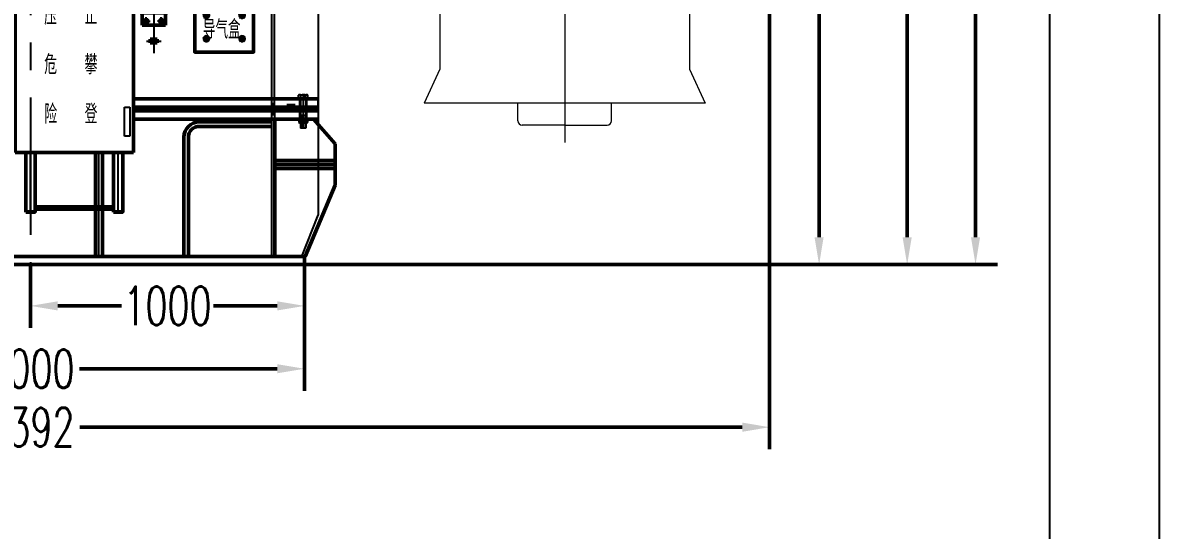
# Model space of a CAD drawing. Header units: millimetres. Extents: x -1000 to 22760, y -400 to 16400.
# Drawn here: x 18615 to 22760, y 7672 to 9522 of the extents above; entities that cross this region are included whole.
import ezdxf

# ---------------------------------------------------------------- set-up
doc = ezdxf.new("R2010")
doc.units = ezdxf.units.MM
doc.header["$LTSCALE"] = 400
for name, pattern in [('AM_ISO08W050', [18, 12, -1.5, 3, -1.5]), ('CENTER', [2, 1.25, -0.25, 0.25, -0.25]), ('DASHED', [0.75, 0.5, -0.25]), ('DASHED2', [0.375, 0.25, -0.125])]:
    doc.linetypes.add(name, pattern=pattern)
for name, color, linetype, lineweight in [('0粗实线层', 7, 'Continuous', 50), ('1虚线层', 5, 'DASHED', 25), ('2中心线层', 1, 'CENTER', 25), ('4细实线层', 2, 'Continuous', 25), ('5文字层', 6, 'Continuous', 25), ('6标注层', 3, 'Continuous', 25), ('AM_7', 4, 'AM_ISO08W050', 25), ('tablist', 3, 'Continuous', 25)]:
    doc.layers.add(name, color=color, linetype=linetype, lineweight=lineweight)
for name, color, linetype in [('1轮廓实线层', 7, 'Continuous'), ('2细线层', 4, 'Continuous'), ('3中心线层', 1, 'CENTER'), ('4虚线层', 6, 'DASHED'), ('5剖面线层', 2, 'Continuous'), ('图框层', 7, 'Continuous')]:
    doc.layers.add(name, color=color, linetype=linetype)
doc.styles.add('PC_TEXTSTYLE', font='txt.shx', dxfattribs={"width": 0.67, "bigfont": 'hztxt.shx'})
doc.styles.add('TH_GBDIM', font='txt.shx', dxfattribs={"width": 0.67, "bigfont": 'hztxt.shx'})
doc.dimstyles.new('TH_GBDIM', dxfattribs={"dimscale": 40, "dimtxt": 3.5, "dimasz": 2.5, "dimexe": 2, "dimexo": 0, "dimgap": 1.5, "dimtad": 0, "dimtoh": 1, "dimdec": 1, "dimdsep": 46, "dimtxsty": 'TH_GBDIM', "dimcen": 2.5, "dimclrd": 3, "dimclre": 3, "dimclrt": 6, "dimadec": 0, "dimazin": 2, "dimtfac": 0.714286, "dimtdec": 1, "dimtmove": 0, "dimatfit": 3, "dimfxl": 0, "dimtzin": 0, "dimlwd": -1, "dimlwe": -1, "dimarcsym": 0})
pattern_1 = [(135, (19988.164, 9256.5166), (2.245064, 2.245064), [])]
pattern_2 = [(225, (19988.164, 9158.631), (2.245064, -2.245064), [])]

# ---------------------------------------------------------------- blocks, each defined once
blk = doc.blocks.new('A$C7F4F656C')
at = {"color": 4}
for p, q in [((180, 364.9), (100, 275.1)), ((320, 364.9), (180, 364.9)), ((320, -135), (320, 364.9)), ((100, 275.1), (100, 124.7)), ((100, 214.9), (320, 214.9)), ((100, 184.9), (320, 184.9)), ((210, -135), (100, 124.7)), ((210, -135), (320, -135))]:
    blk.add_line(p, q, dxfattribs=at)
at = {"layer": '2中心线层', "lineweight": -2}
blk.add_line((100, 199.9), (320, 199.9), dxfattribs=at)
blk = doc.blocks.new('A$C23510CC1')
at = {"layer": '0粗实线层', "color": 6}
for p, q in [((-254, 490), (10, 490)), ((-254, 474), (10, 474)), ((-310, 0), (-310, 434)), ((-294, 0), (-294, 434)), ((-294, 300), (-294, 434))]:
    blk.add_line(p, q, dxfattribs=at)
for radius in [56, 40]:
    blk.add_arc((-254, 434), radius, 90, 180, dxfattribs=at)
blk = doc.blocks.new('风机')
at = {"lineweight": 0}
for p, q in [((-512.5, -85), (-512.5, -117.5)), ((512.5, -85), (-512.5, -85)), ((-512.5, -117.5), (512.5, -117.5)), ((-455, -117.5), (-455, -390.2)), ((421, -85), (512.5, -85)), ((455, -117.5), (455, -390.2)), ((512.5, -85), (512.5, -117.5)), ((-455, -390.2), (-512.5, -515)), ((455, -390.2), (512.5, -515)), ((512.5, -515), (-512.5, -515)), ((-171.3, -578.8), (-171.3, -515)), ((171.3, -578.8), (171.3, -515)), ((0, -595), (-155, -595)), ((0, -595), (155, -595))]:
    blk.add_line(p, q, dxfattribs=at)
for centre, start, end in [((-155, -578.8), 180, 270), ((155, -578.8), 270, 0)]:
    blk.add_arc(centre, 16.2, start, end, dxfattribs=at)
at = {"layer": 'AM_7', "color": 1, "lineweight": 0}
blk.add_line((0, 47.9), (0, -658.4), dxfattribs=at)
blk = doc.blocks.new('梯子侧视图')
at = {"layer": '0粗实线层'}
for p, q in [((-336.7, -2901.9), (-336.7, -873)), ((-303.2, -2901.9), (-303.2, -873)), ((-16.8, -2901.9), (-16.8, -873)), ((16.8, -2901.9), (16.8, -873)), ((-16.8, -1200), (-303.2, -1200)), ((-16.8, -1208), (-303.2, -1208)), ((-16.8, -1500), (-303.2, -1500)), ((-16.8, -1508), (-303.2, -1508)), ((-16.8, -1800), (-303.2, -1800)), ((-16.8, -1808), (-303.2, -1808)), ((-16.8, -2100), (-303.2, -2100)), ((-16.8, -2108), (-303.2, -2108)), ((-16.8, -2400), (-303.2, -2400)), ((-16.8, -2408), (-303.2, -2408)), ((-16.8, -2700), (-303.2, -2700)), ((-16.8, -2708), (-303.2, -2708)), ((-376, -2901.9), (56, -2901.9)), ((-376, -3701.9), (-376, -2901.9)), ((56, -2901.9), (56, -3701.9)), ((-376, -3701.9), (56, -3701.9)), ((-336.7, -3918.6), (-336.7, -3701.9)), ((-303.2, -3918.6), (-303.2, -3701.9)), ((-16.8, -3918.6), (-16.8, -3701.9)), ((16.8, -3918.6), (16.8, -3701.9)), ((-16.8, -3900), (-303.2, -3900)), ((-16.8, -3908), (-303.2, -3908))]:
    blk.add_line(p, q, dxfattribs=at)
for centre in [(-320, -873), (0, -873)]:
    blk.add_arc(centre, 16.8, 0, 180, dxfattribs=at)
for centre in [(-320, -3918.6), (0, -3918.6)]:
    blk.add_ellipse(centre, major_axis=(-16.8, 0), ratio=0.026177, dxfattribs=at)
at = {"layer": '1虚线层', "color": 5, "linetype": 'DASHED2'}
for p, q in [((-316.3, -2901.9), (-316.3, -2901.9)), ((3.7, -2901.9), (3.7, -2901.9)), ((42.3, -2962.3), (23.7, -2962.3))]:
    blk.add_line(p, q, dxfattribs=at)
at = {"layer": '1虚线层'}
for p, q in [((23.7, -2962.3), (23.7, -3067.6)), ((42.3, -3067.6), (42.3, -2962.3)), ((23.7, -3067.6), (42.3, -3067.6)), ((23.7, -3641.6), (23.7, -3536.2)), ((23.7, -3536.2), (42.3, -3536.2)), ((42.3, -3536.2), (42.3, -3641.6)), ((42.3, -3641.6), (23.7, -3641.6))]:
    blk.add_line(p, q, dxfattribs=at)
at = {"layer": '2中心线层'}
for p, q in [((-320, -2901.9), (-320, -856.2)), ((0, -2901.9), (0, -856.2)), ((-320, -3919), (-320, -3701.9)), ((0, -3919), (0, -3701.9))]:
    blk.add_line(p, q, dxfattribs=at)
at = {"char_height": 70, "width": 5.68e-14, "attachment_point": 3, "rotation": 360, "style": 'PC_TEXTSTYLE'}
for s, insert in [('{\\C6;高}', (-222.7, -2986.4)), ('{\\C6;禁}', (-75.5, -2986.4)), ('{\\C6;压}', (-222.7, -3166.4)), ('{\\C6;止}', (-75.5, -3166.4)), ('{\\C6;危}', (-222.7, -3346.4)), ('{\\C6;攀}', (-75.5, -3346.4)), ('{\\C6;险}', (-222.7, -3526.4)), ('{\\C6;登}', (-75.5, -3526.4))]:
    blk.add_mtext(s, dxfattribs=dict(at, insert=insert))
blk = doc.blocks.new('A$C717C59A6')
for centre, radius in [((-64.5, 133.6), 8), ((-64.5, 133.6), 3), ((65.5, 133.6), 8), ((65.5, 133.6), 3), ((-64.5, 48.6), 8), ((-64.5, 48.6), 3), ((65.5, 48.6), 8), ((65.5, 48.6), 3)]:
    blk.add_circle(centre, radius)
at = {"layer": '0粗实线层', "color": 0}
blk.add_lwpolyline([(107.5, 172.3), (-107.5, 172.3), (-107.5, 0), (107.5, 0)], close=True, dxfattribs=at)
at = {"layer": '2中心线层'}
for p, q in [((-54.4, 133.6), (-74.5, 133.6)), ((-64.5, 143.8), (-64.5, 123.3)), ((75.6, 133.6), (55.5, 133.6)), ((65.5, 143.8), (65.5, 123.3)), ((-54.4, 48.6), (-74.5, 48.6)), ((-64.5, 58.8), (-64.5, 38.3)), ((75.6, 48.6), (55.5, 48.6)), ((65.5, 58.8), (65.5, 38.3))]:
    blk.add_line(p, q, dxfattribs=at)
at = {"layer": '6标注层'}
for centre in [(-64.5, 133.6), (65.5, 133.6), (-64.5, 48.6), (65.5, 48.6)]:
    blk.add_arc(centre, 4.33, 90, 0, dxfattribs=at)
at = {"layer": '5文字层', "style": 'PC_TEXTSTYLE', "width": 0.67}
blk.add_text('导气盒', height=68, dxfattribs=at).set_placement((-77, 48.6))
blk = doc.blocks.new('A$C0491793B')
at = {"layer": '0粗实线层', "ltscale": 10}
for p, q in [((-42.5, 42.5), (-42.5, -42.5)), ((42.5, 42.5), (-42.5, 42.5)), ((42.5, -42.5), (42.5, 42.5)), ((-42.5, -42.5), (42.5, -42.5)), ((-12.7, -93.2), (12.7, -93.2)), ((-12.7, -93.2), (-12.7, -106.8)), ((-12.7, -106.8), (12.7, -106.8)), ((12.7, -93.2), (12.7, -106.8))]:
    blk.add_line(p, q, dxfattribs=at)
for centre in [(-27.5, 27.5), (27.5, 27.5), (-27.5, -27.5), (27.5, -27.5)]:
    blk.add_circle(centre, 6, dxfattribs=at)
at = {"layer": '2中心线层'}
for p, q in [((-27.5, 42.3), (-27.5, 12.7)), ((0, 59.2), (0, -144.2)), ((27.5, 42.3), (27.5, 12.7)), ((-50.2, 0), (50.2, 0)), ((-41.3, 27.5), (-13.7, 27.5)), ((41.3, 27.5), (13.7, 27.5)), ((-41.3, -27.5), (-13.7, -27.5)), ((-27.5, -42.3), (-27.5, -12.7)), ((41.3, -27.5), (13.7, -27.5)), ((27.5, -42.3), (27.5, -12.7)), ((-26.5, -100), (26.5, -100))]:
    blk.add_line(p, q, dxfattribs=at)
at = {"layer": '4细实线层'}
for centre, start, end in [((-27.5, 27.5), 6.7868, 277.5), ((27.5, 27.5), 262.5, 173.2132), ((-27.5, -27.5), 82.5, 353.2132), ((27.5, -27.5), 186.7868, 97.5)]:
    blk.add_arc(centre, 8.84, start, end, dxfattribs=at)
blk = doc.blocks.new('*D212')
at = {"layer": '0粗实线层', "color": 3}
for p, q in [((7808, 13841.6), (7808, 7342.3)), ((20557.9, 12055.6), (21920.6, 12055.6)), ((21840.6, 11955.6), (21840.6, 10522.6)), ((21840.6, 8740.7), (21840.6, 10173.6)), ((343, 8644.3), (343, 7342.3)), ((19489.9, 8640.7), (21920.6, 8640.7)), ((443, 7422.3), (3812.1, 7422.3)), ((7708, 7422.3), (4179.9, 7422.3))]:
    blk.add_line(p, q, dxfattribs=at)
for points in [[(21823.9, 11955.6), (21857.2, 11955.6), (21840.6, 12055.6)], [(21823.9, 8740.7), (21857.2, 8740.7), (21840.6, 8640.7)], [(443, 7439), (443, 7405.6), (343, 7422.3)], [(7708, 7439), (7708, 7405.6), (7808, 7422.3)]]:
    blk.add_solid(points, dxfattribs=at)
at = {"layer": 'Defpoints', "color": 0}
for p in [(7808, 13841.6), (20557.9, 12055.6), (343, 8644.3), (19489.9, 8640.7), (21840.6, 8640.7), (7808, 7422.3)]:
    blk.add_point(p, dxfattribs=at)
at = {"layer": '0粗实线层', "color": 6, "insert": (21840.6, 10348.1), "char_height": 140, "attachment_point": 5, "rotation": 90, "style": 'TH_GBDIM'}
blk.add_mtext('3415', dxfattribs=at)
at = {"layer": '0粗实线层', "color": 6, "insert": (3996, 7422.3), "char_height": 140, "attachment_point": 5, "style": 'TH_GBDIM'}
blk.add_mtext('7465', dxfattribs=at)
blk = doc.blocks.new('*D214')
at = {"layer": '0粗实线层', "color": 3}
for p, q in [((19338, 12091.6), (19338, 12868.2)), ((20557.9, 12055.6), (20557.9, 12868.2)), ((19438, 12788.2), (19780.1, 12788.2)), ((20457.9, 12788.2), (20115.9, 12788.2)), ((6559.7, 11755.6), (8039.7, 11755.6)), ((7959.7, 11655.6), (7959.7, 10358.6)), ((7959.7, 8740.7), (7959.7, 10037.7)), ((6270.7, 8640.7), (8039.7, 8640.7))]:
    blk.add_line(p, q, dxfattribs=at)
for points in [[(19438, 12804.9), (19438, 12771.5), (19338, 12788.2)], [(20457.9, 12804.9), (20457.9, 12771.5), (20557.9, 12788.2)], [(7943, 11655.6), (7976.3, 11655.6), (7959.7, 11755.6)], [(7943, 8740.7), (7976.3, 8740.7), (7959.7, 8640.7)]]:
    blk.add_solid(points, dxfattribs=at)
at = {"layer": 'Defpoints', "color": 0}
for p in [(20557.9, 12788.2), (19338, 12091.6), (20557.9, 12055.6), (6559.7, 11755.6), (6270.7, 8640.7), (7959.7, 8640.7)]:
    blk.add_point(p, dxfattribs=at)
at = {"layer": '0粗实线层', "color": 6, "insert": (19948, 12788.2), "char_height": 140, "attachment_point": 5, "style": 'TH_GBDIM'}
blk.add_mtext('1220', dxfattribs=at)
at = {"layer": '0粗实线层', "color": 6, "insert": (7959.7, 10198.1), "char_height": 140, "attachment_point": 5, "rotation": 90, "style": 'TH_GBDIM'}
blk.add_mtext('3115', dxfattribs=at)
blk = doc.blocks.new('*D239')
at = {"layer": '0粗实线层', "color": 3}
for p, q in [((19346, 13003.6), (22169.9, 13003.6)), ((22089.9, 12903.6), (22089.9, 11006)), ((22089.9, 8740.7), (22089.9, 10638.3)), ((19489.9, 8640.7), (22169.9, 8640.7))]:
    blk.add_line(p, q, dxfattribs=at)
for points in [[(22073.2, 12903.6), (22106.5, 12903.6), (22089.9, 13003.6)], [(22073.2, 8740.7), (22106.5, 8740.7), (22089.9, 8640.7)]]:
    blk.add_solid(points, dxfattribs=at)
at = {"layer": 'Defpoints', "color": 0}
for p in [(19346, 13003.6), (19489.9, 8640.7), (22089.9, 8640.7)]:
    blk.add_point(p, dxfattribs=at)
at = {"layer": '0粗实线层', "color": 6, "insert": (22089.9, 10822.1), "char_height": 140, "attachment_point": 5, "rotation": 90, "style": 'TH_GBDIM'}
blk.add_mtext('4363', dxfattribs=at)
blk = doc.blocks.new('*D240')
at = {"layer": '0粗实线层', "color": 3}
for p, q in [((20874.5, 11621.7), (21599.4, 11621.7)), ((21519.4, 11521.7), (21519.4, 10300.4)), ((21519.4, 8740.7), (21519.4, 9961.9)), ((19489.9, 8640.7), (21599.4, 8640.7))]:
    blk.add_line(p, q, dxfattribs=at)
for points in [[(21502.7, 11521.7), (21536, 11521.7), (21519.4, 11621.7)], [(21502.7, 8740.7), (21536, 8740.7), (21519.4, 8640.7)]]:
    blk.add_solid(points, dxfattribs=at)
at = {"layer": 'Defpoints', "color": 0}
for p in [(20874.5, 11621.7), (21519.4, 11621.7), (19489.9, 8640.7)]:
    blk.add_point(p, dxfattribs=at)
at = {"layer": '0粗实线层', "color": 6, "insert": (21519.4, 10131.2), "char_height": 140, "attachment_point": 5, "rotation": 90, "style": 'TH_GBDIM'}
blk.add_mtext('2981', dxfattribs=at)
blk = doc.blocks.new('*D241')
at = {"layer": '0粗实线层', "color": 3}
for p, q in [((17643, 8640.7), (17643, 8181.1)), ((19643, 8640.7), (19643, 8181.1)), ((17743, 8261.1), (18464.5, 8261.1)), ((19543, 8261.1), (18821.5, 8261.1))]:
    blk.add_line(p, q, dxfattribs=at)
for points in [[(17743, 8277.8), (17743, 8244.5), (17643, 8261.1)], [(19543, 8277.8), (19543, 8244.5), (19643, 8261.1)]]:
    blk.add_solid(points, dxfattribs=at)
at = {"layer": 'Defpoints', "color": 0}
for p in [(17643, 8640.7), (19643, 8640.7), (19643, 8261.1)]:
    blk.add_point(p, dxfattribs=at)
at = {"layer": '0粗实线层', "color": 6, "insert": (18643, 8261.1), "char_height": 140, "attachment_point": 5, "style": 'TH_GBDIM'}
blk.add_mtext('2000', dxfattribs=at)
blk = doc.blocks.new('*D242')
at = {"layer": '0粗实线层', "color": 3}
for p, q in [((18643, 8640.7), (18643, 8410.3)), ((19643, 8655.7), (19643, 8410.3)), ((18743, 8490.3), (18975.1, 8490.3)), ((19543, 8490.3), (19310.9, 8490.3))]:
    blk.add_line(p, q, dxfattribs=at)
for points in [[(18743, 8507), (18743, 8473.6), (18643, 8490.3)], [(19543, 8507), (19543, 8473.6), (19643, 8490.3)]]:
    blk.add_solid(points, dxfattribs=at)
at = {"layer": 'Defpoints', "color": 0}
for p in [(18643, 8640.7), (19643, 8655.7), (19643, 8490.3)]:
    blk.add_point(p, dxfattribs=at)
at = {"layer": '0粗实线层', "color": 6, "insert": (19143, 8490.3), "char_height": 140, "attachment_point": 5, "style": 'TH_GBDIM'}
blk.add_mtext('1000', dxfattribs=at)
blk = doc.blocks.new('*D243')
at = {"layer": '0粗实线层', "color": 3}
for p, q in [((15947, 9731.7), (15947, 7968.1)), ((21339, 9731.7), (21339, 7968.1)), ((16047, 8048.1), (18462.8, 8048.1)), ((21239, 8048.1), (18823.2, 8048.1))]:
    blk.add_line(p, q, dxfattribs=at)
for points in [[(16047, 8064.8), (16047, 8031.4), (15947, 8048.1)], [(21239, 8064.8), (21239, 8031.4), (21339, 8048.1)]]:
    blk.add_solid(points, dxfattribs=at)
at = {"layer": 'Defpoints', "color": 0}
for p in [(15947, 9731.7), (21339, 9731.7), (21339, 8048.1)]:
    blk.add_point(p, dxfattribs=at)
at = {"layer": '0粗实线层', "color": 6, "insert": (18643, 8048.1), "char_height": 140, "attachment_point": 5, "style": 'TH_GBDIM'}
blk.add_mtext('5392', dxfattribs=at)

msp = doc.modelspace()

# ---------------------------------------------------------------- hatches: boundary and pattern name
at = {"layer": '5剖面线层'}
h = msp.add_hatch(dxfattribs=at)
h.set_pattern_fill('ANSI31', color=256, style=0)
h.set_pattern_definition(pattern_1)
h.paths.add_polyline_path([(19619.481, 9246.808), (19620.231, 9247.558), (19627.481, 9247.558), (19627.481, 9244.558), (19619.481, 9244.558)])
h = msp.add_hatch(dxfattribs=at)
h.set_pattern_fill('ANSI31', color=256, style=0)
h.set_pattern_definition(pattern_1)
h.paths.add_polyline_path([(19648.481, 9247.558), (19655.731, 9247.558), (19656.481, 9246.808), (19656.481, 9244.558), (19648.481, 9244.558)])
h = msp.add_hatch(dxfattribs=at)
h.set_pattern_fill('ANSI31', color=256, style=0)
h.set_pattern_definition(pattern_2)
h.paths.add_polyline_path([(19619.481, 9168.339), (19620.231, 9167.589), (19627.481, 9167.589), (19627.481, 9170.589), (19619.481, 9170.589)])
h = msp.add_hatch(dxfattribs=at)
h.set_pattern_fill('ANSI31', color=256, style=0)
h.set_pattern_definition(pattern_2)
h.paths.add_polyline_path([(19648.481, 9167.589), (19655.731, 9167.589), (19656.481, 9168.339), (19656.481, 9170.589), (19648.481, 9170.589)])

# ---------------------------------------------------------------- linework, layer by layer
at = {"color": 6}
msp.add_line((19522.972, 8670.662), (19522.983, 11730.658), dxfattribs=at)
for p, q in [((19532.974, 9214.577), (19532.983, 11730.658)), ((19692.983, 11524.611), (19692.972, 8820.689)), ((19619.481, 9246.808), (19620.231, 9247.558)), ((19619.481, 9244.558), (19619.481, 9246.808)), ((19627.481, 9244.558), (19619.481, 9244.558)), ((19620.231, 9247.558), (19627.481, 9247.558)), ((19627.481, 9247.558), (19627.481, 9244.558)), ((19648.481, 9244.558), (19648.481, 9247.558)), ((19648.481, 9247.558), (19655.731, 9247.558)), ((19656.481, 9244.558), (19648.481, 9244.558)), ((19655.731, 9247.558), (19656.481, 9246.808)), ((19656.481, 9246.808), (19656.481, 9244.558)), ((19692.972, 9214.589), (19692.972, 9244.558)), ((19574.992, 9212.589), (19562.992, 9212.589)), ((19562.992, 9200.589), (19562.992, 9212.589)), ((19574.992, 9200.589), (19574.992, 9212.589)), ((19624.992, 9210.589), (19614.992, 9210.589)), ((19614.992, 9200.589), (19614.992, 9210.589)), ((19624.992, 9200.589), (19624.992, 9210.589)), ((19670.992, 9200.589), (19670.992, 9212.589)), ((19682.992, 9212.589), (19670.992, 9212.589)), ((19682.992, 9200.589), (19682.992, 9212.589)), ((19534.992, 8670.662), (19534.992, 9200.589)), ((19619.481, 9170.589), (19619.481, 9168.339)), ((19627.481, 9170.589), (19619.481, 9170.589)), ((19619.481, 9168.339), (19620.231, 9167.589)), ((19620.231, 9167.589), (19627.481, 9167.589)), ((19621.506, 9166.839), (19621.506, 9158.339)), ((19622.881, 9166.589), (19622.881, 9164.089)), ((19650.337, 9167.589), (19625.625, 9167.589)), ((19627.481, 9167.589), (19627.481, 9170.589)), ((19629.743, 9166.839), (19629.743, 9158.339)), ((19646.218, 9166.839), (19646.218, 9158.339)), ((19648.481, 9170.589), (19648.481, 9167.589)), ((19656.481, 9170.589), (19648.481, 9170.589)), ((19648.481, 9167.589), (19655.731, 9167.589)), ((19654.456, 9158.339), (19654.456, 9166.839)), ((19655.731, 9167.589), (19656.481, 9168.339)), ((19656.481, 9168.339), (19656.481, 9170.589)), ((19625.625, 9157.589), (19650.337, 9157.589)), ((19632.972, 8670.689), (19692.972, 8820.689))]:
    msp.add_line(p, q)
at = {"color": 5}
for p, q in [((19625.981, 9168.589), (19625.981, 9246.558)), ((19649.981, 9246.558), (19649.981, 9168.589))]:
    msp.add_line(p, q, dxfattribs=at)
at = {"color": 1}
msp.add_line((19637.981, 9263.237), (19637.981, 9244.528), dxfattribs=at)
for centre, radius, start, end in [((19625.625, 9155.905), 11.684, 69.359704, 110.640296), ((19637.981, 9121.976), 45.613, 79.595464, 100.404536), ((19650.337, 9155.905), 11.684, 69.359704, 110.640296), ((19625.625, 9169.273), 11.684, 249.359704, 290.640296), ((19637.981, 9203.202), 45.613, 259.595464, 280.404536), ((19650.337, 9169.273), 11.684, 249.359704, 290.640296)]:
    msp.add_arc(centre, radius, start, end)
at = {"layer": '0粗实线层'}
for p, q in [((19692.973, 9244.552), (19018.94, 9244.554)), ((19692.973, 9214.578), (19018.94, 9214.575)), ((19577.992, 9200.621), (19577.992, 9220.621)), ((19577.992, 9220.621), (19607.992, 9220.621)), ((19607.992, 9220.621), (19607.992, 9200.621)), ((19692.973, 9200.578), (19018.94, 9200.576)), ((19692.973, 9170.578), (19018.94, 9170.576)), ((18880.482, 8670.662), (18880.482, 9048.865)), ((18905.482, 8670.662), (18905.482, 9048.865)), ((17642.993, 8670.662), (19642.972, 8670.662)), ((19618.135, 8670.662), (17685.292, 8670.662)), ((19642.972, 8640.662), (19642.972, 8670.662)), ((19642.972, 8640.662), (17642.993, 8640.662))]:
    msp.add_line(p, q, dxfattribs=at)
at = {"layer": '0粗实线层', "color": 4}
for p, q in [((19532.983, 9224.59), (19522.974, 9224.59)), ((19534.983, 9190.589), (19522.974, 9190.589))]:
    msp.add_line(p, q, dxfattribs=at)
at = {"layer": '1轮廓实线层'}
for p, q in [((19620.231, 9247.558), (19619.481, 9246.808)), ((19619.481, 9246.808), (19619.481, 9244.558)), ((19637.981, 9247.558), (19620.231, 9247.558)), ((19621.216, 9247.558), (19621.216, 9258.183)), ((19654.746, 9247.558), (19621.216, 9247.558)), ((19625.407, 9260.058), (19637.981, 9260.058)), ((19627.481, 9247.558), (19627.481, 9244.558)), ((19627.981, 9246.558), (19627.981, 9137.589)), ((19629.598, 9247.558), (19629.598, 9258.183)), ((19637.981, 9260.058), (19650.555, 9260.058)), ((19637.981, 9247.558), (19655.731, 9247.558)), ((19656.481, 9244.558), (19637.981, 9244.558)), ((19646.363, 9247.558), (19646.363, 9258.183)), ((19647.981, 9246.558), (19647.981, 9137.589)), ((19648.481, 9247.558), (19648.481, 9244.558)), ((19654.746, 9247.558), (19654.746, 9258.183)), ((19655.731, 9247.558), (19656.481, 9246.808)), ((19656.481, 9246.808), (19656.481, 9244.558)), ((19619.481, 9170.589), (19637.981, 9170.589)), ((19619.481, 9168.339), (19619.481, 9170.589)), ((19620.231, 9167.589), (19619.481, 9168.339)), ((19637.981, 9167.589), (19620.231, 9167.589)), ((19622.881, 9166.589), (19622.881, 9161.589)), ((19637.981, 9166.589), (19622.881, 9166.589)), ((19622.881, 9161.589), (19639.229, 9161.589)), ((19627.481, 9167.589), (19627.481, 9170.589)), ((19647.981, 9183.589), (19627.981, 9183.589)), ((19637.981, 9166.589), (19636.641, 9161.589)), ((19656.481, 9170.589), (19637.981, 9170.589)), ((19637.981, 9167.589), (19655.731, 9167.589)), ((19637.981, 9166.589), (19653.081, 9166.589)), ((19639.229, 9161.589), (19640.569, 9166.589)), ((19653.081, 9161.589), (19639.229, 9161.589)), ((19648.481, 9167.589), (19648.481, 9170.589)), ((19653.081, 9166.589), (19653.081, 9161.589)), ((19655.731, 9167.589), (19656.481, 9168.339)), ((19656.481, 9168.339), (19656.481, 9170.589)), ((19647.981, 9137.589), (19627.981, 9137.589))]:
    msp.add_line(p, q, dxfattribs=at)
for centre, radius, start, end in [((19625.407, 9254.437), 5.622, 41.79628, 138.20372), ((19637.981, 9240.383), 19.675, 64.783215, 115.216785), ((19650.555, 9254.437), 5.622, 41.79628, 138.20372)]:
    msp.add_arc(centre, radius, start, end, dxfattribs=at)
at = {"layer": '2中心线层'}
for p, q in [((18642.982, 12449.647), (18642.982, 8554.246)), ((18892.982, 8670.662), (18892.982, 9048.865))]:
    msp.add_line(p, q, dxfattribs=at)
at = {"layer": '2细线层'}
for p, q in [((19629.981, 9183.589), (19629.981, 9137.589)), ((19645.981, 9183.589), (19645.981, 9137.589))]:
    msp.add_line(p, q, dxfattribs=at)
at = {"layer": '3中心线层'}
for p, q in [((19637.981, 9251.674), (19637.981, 9137.589)), ((19637.981, 9165.504), (19637.981, 9172.401)), ((19637.981, 9168.686), (19637.981, 9159.493)), ((19637.981, 9167.589), (19637.981, 9157.589))]:
    msp.add_line(p, q, dxfattribs=at)
at = {"layer": '4虚线层'}
for p, q in [((19627.881, 9166.589), (19627.881, 9161.589)), ((19648.081, 9166.589), (19648.081, 9161.589))]:
    msp.add_line(p, q, dxfattribs=at)
at = {"layer": 'tablist'}
msp.add_line((22760, 16400), (22760, -400), dxfattribs=at)
at = {"layer": '图框层'}
msp.add_line((22360, 16000), (22360, 0), dxfattribs=at)

# ---------------------------------------------------------------- block references
msp.add_blockref('风机', (20591.483, 9743.83))
at = {"rotation": 2.876483476140624e-08}
msp.add_blockref('A$C0491793B', (19092.982, 9555.628), dxfattribs=at)
at = {"layer": '0粗实线层'}
for name, p in [('A$C717C59A6', (19349.584, 9415.495)), ('A$C23510CC1', (19512.974, 8670.661))]:
    msp.add_blockref(name, p, dxfattribs=at)
at = {"layer": '0粗实线层', "linetype": 'ByBlock', "xscale": -1, "rotation": 359.9999997948942}
msp.add_blockref('A$C7F4F656C', (19854.992, 8805.662), dxfattribs=at)
at = {"layer": '4细实线层'}
msp.add_blockref('梯子侧视图', (18962.982, 12750.806), dxfattribs=at)

# ---------------------------------------------------------------- dimensions: what is measured, and where the dimension line sits
at = {"layer": '0粗实线层'}
dim = msp.add_linear_dim(base=(7808.013, 7422.288), p1=(343.044, 8644.308), p2=(7808.013, 13841.626), dimstyle='TH_GBDIM', dxfattribs=at)
dim.commit()
dim.dimension.update_dxf_attribs({"geometry": '*D212', "text_midpoint": (3996.021, 7422.288), "dimtype": 160})
dim = msp.add_linear_dim(base=(21840.562, 8640.662), p1=(20557.94, 12055.587), p2=(19489.938, 8640.662), angle=90, dimstyle='TH_GBDIM', override={"dimdec": 0}, dxfattribs=at)
dim.commit()
dim.dimension.update_dxf_attribs({"geometry": '*D212', "text_midpoint": (21840.562, 10348.125), "dimtype": 160})
dim = msp.add_linear_dim(base=(22089.85, 8640.662), p1=(19345.982, 13003.621), p2=(19489.938, 8640.662), angle=90, dimstyle='TH_GBDIM', dxfattribs=at)
dim.commit()
dim.dimension.update_dxf_attribs({"geometry": '*D239', "text_midpoint": (22089.85, 10822.141), "dimtype": 160})
for base, p1, p2, picture, middle in [((7959.672, 8640.662), (6559.679, 11755.628), (6270.748, 8640.662), '*D214', (7959.672, 10198.145)), ((21519.357, 11621.658), (19489.938, 8640.662), (20874.472, 11621.658), '*D240', (21519.357, 10131.16))]:
    dim = msp.add_linear_dim(base=base, p1=p1, p2=p2, angle=90, dimstyle='TH_GBDIM', dxfattribs=at)
    dim.commit()
    dim.dimension.update_dxf_attribs({"geometry": picture, "text_midpoint": middle})
for base, p1, p2, picture, middle in [((20557.94, 12788.197), (19337.982, 12091.621), (20557.94, 12055.587), '*D214', (19947.961, 12788.197)), ((21338.983, 8048.106), (15946.982, 9731.658), (21338.983, 9731.658), '*D243', (18642.982, 8048.106)), ((19642.972, 8261.147), (17642.993, 8640.662), (19642.972, 8640.662), '*D241', (18642.982, 8261.147)), ((19642.972, 8490.289), (18642.982, 8640.662), (19642.972, 8655.662), '*D242', (19142.977, 8490.289))]:
    dim = msp.add_linear_dim(base=base, p1=p1, p2=p2, dimstyle='TH_GBDIM', dxfattribs=at)
    dim.commit()
    dim.dimension.update_dxf_attribs({"geometry": picture, "text_midpoint": middle})

doc.saveas('drawing.dxf')
